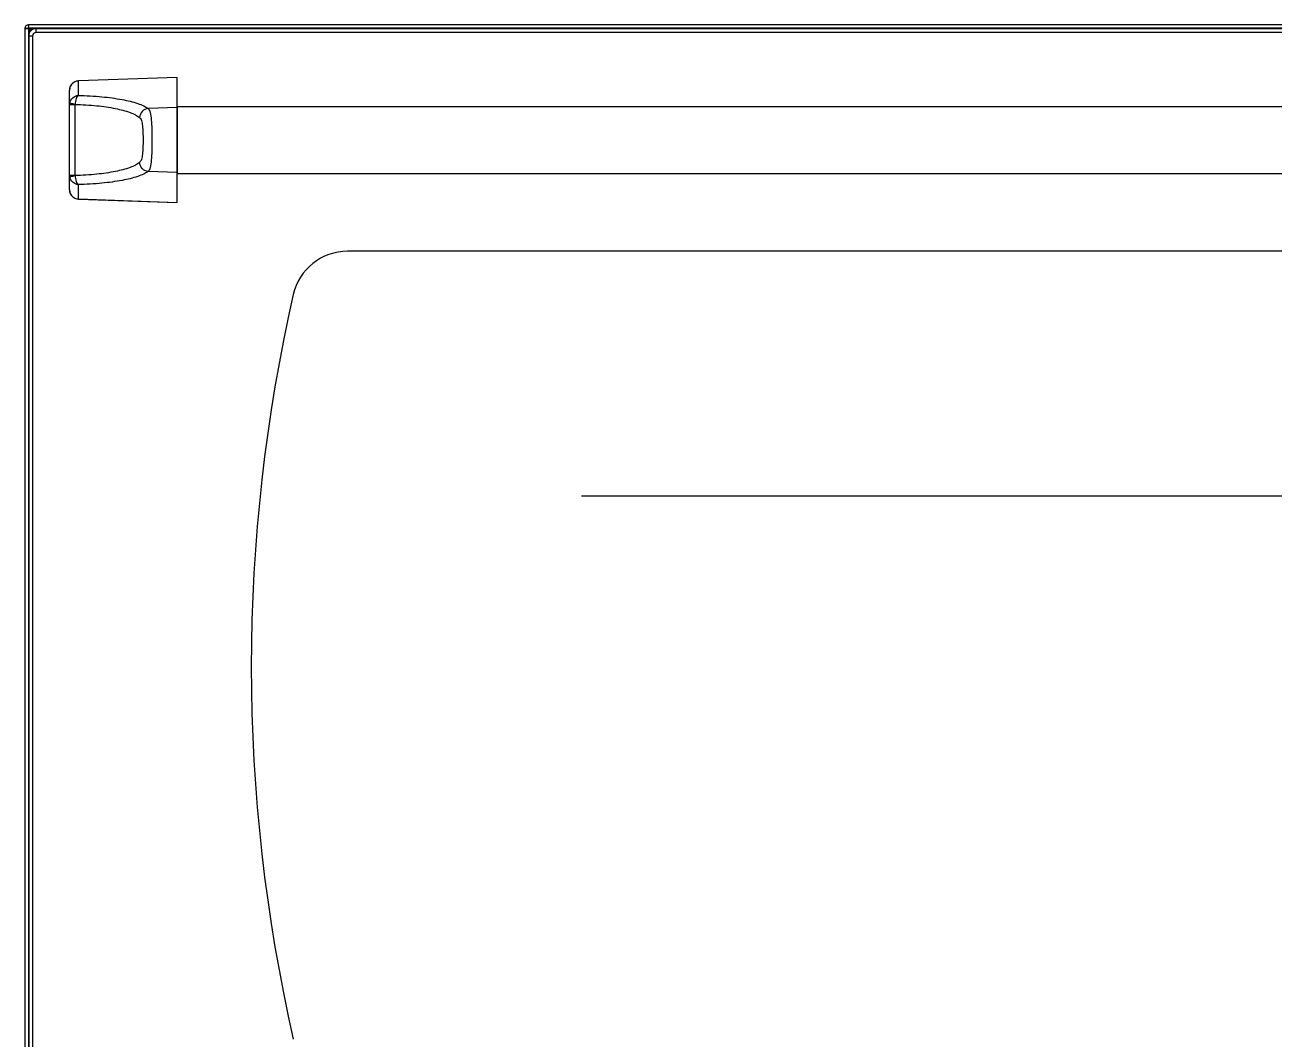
# Model space of a CAD drawing. Header units: millimetres. Extents: x 406 to 4339, y 342 to 2993.
# Drawn here: x 2695 to 3031.7, y 1702.4 to 1975.8 of the extents above; entities that cross this region are included whole.
import ezdxf

# ---------------------------------------------------------------- set-up
doc = ezdxf.new("R2010")
doc.units = ezdxf.units.MM
doc.header["$LTSCALE"] = 256.666667
doc.layers.get('0').update_dxf_attribs({"linetype": 'CONTINUOUS'})
doc.layers.add('ASSI', color=7, linetype='CONTINUOUS')

msp = doc.modelspace()

# ---------------------------------------------------------------- linework, layer by layer
at = {"color": 7, "linetype": 'Continuous'}
for p, q in [((2694.98, 1974.87), (2694.98, 1574.67)), ((2695.17, 1974.87), (2694.98, 1974.87)), ((2695.17, 1974.87), (2695.8, 1974.87)), ((2695.88, 1975.58), (2695.88, 1975.77)), ((3294.08, 1975.77), (2695.88, 1975.77)), ((2695.88, 1975.58), (2695.88, 1974.95)), ((2696.24, 1974.4), (2695.88, 1974.77)), ((2695.98, 1974.87), (2696.34, 1974.5)), ((2696.01, 1973.78), (2696, 1973.05)), ((3291.98, 1974.77), (2697.01, 1974.77)), ((2695.98, 1972.77), (2695.98, 1632.77)), ((2707.5, 1959.7), (2707.2, 1959.19)), ((2707.91, 1960.12), (2707.5, 1959.7)), ((2708.4, 1960.44), (2707.91, 1960.12)), ((2708.94, 1960.63), (2708.4, 1960.44)), ((2709.39, 1960.69), (2708.94, 1960.63)), ((2735.97, 1961.64), (2709.39, 1960.69)), ((2735.98, 1927.89), (2735.98, 1961.64)), ((2707.02, 1958.62), (2706.98, 1958.14)), ((2706.98, 1931.4), (2706.98, 1958.14)), ((2707.2, 1959.19), (2707.02, 1958.62)), ((2706.98, 1931.4), (2707.02, 1930.92)), ((2707.02, 1930.92), (2707.19, 1930.35)), ((2707.19, 1930.35), (2707.49, 1929.84)), ((2707.49, 1929.84), (2707.9, 1929.42)), ((2707.9, 1929.42), (2708.39, 1929.1)), ((2708.39, 1929.1), (2708.93, 1928.91)), ((2708.93, 1928.91), (2709.39, 1928.85)), ((2709.39, 1928.85), (2735.97, 1927.89)), ((3208.02, 1914.77), (2781.93, 1914.77))]:
    msp.add_line(p, q, dxfattribs=at)
at = {"color": 9, "linetype": 'Continuous'}
for p, q in [((2695.88, 1974.77), (2695.88, 1574.67)), ((3293.98, 1974.87), (2695.98, 1974.87)), ((2696.25, 1973.78), (2696.01, 1973.78)), ((2697.51, 1974.77), (2697.51, 1974.71)), ((2697.98, 1973.77), (2697.98, 1974.77)), ((3291.98, 1973.77), (2697.98, 1973.77)), ((2696.98, 1972.77), (2695.98, 1972.77)), ((2696.98, 1972.77), (2696.98, 1632.77)), ((2735.98, 1961.63), (2709.39, 1960.67)), ((2709.39, 1960.67), (2709.39, 1960.69)), ((2709.39, 1956.8), (2709.39, 1960.67)), ((2708.46, 1954.28), (2706.98, 1954.28)), ((2708.46, 1935.26), (2708.46, 1954.28)), ((2735.98, 1953.54), (2728.17, 1953.27)), ((2735.98, 1935.99), (2728.17, 1936.26)), ((2706.98, 1935.26), (2708.46, 1935.26)), ((2709.39, 1928.86), (2709.39, 1932.73)), ((2709.39, 1928.86), (2709.39, 1928.85)), ((2709.39, 1928.86), (2735.98, 1927.91))]:
    msp.add_line(p, q, dxfattribs=at)
at = {"color": 2, "linetype": 'Continuous'}
msp.add_line((2844.98, 1848.81), (3144.98, 1848.81), dxfattribs=at)
at = {"color": 7, "linetype": 'Continuous'}
for centre, radius, start, end in [((2695.88, 1974.87), 0.9, 90, 180), ((2695.88, 1974.87), 0.1, 90, 180), ((2697.98, 1972.77), 2, 90, 180), ((2697.01, 1973.77), 1, 90, 179), ((2781.93, 1899.77), 15, 90, 167.1154), ((3205.98, 1802.77), 450, 167.1154, 192.8846)]:
    msp.add_arc(centre, radius, start, end, dxfattribs=at)
at = {"color": 9, "linetype": 'Continuous'}
for centre, radius, start, end in [((2697.98, 1972.77), 1, 90, 180), ((2709.52, 1958.15), 2.55, 144.0612, 151.0116), ((2709.51, 1958.16), 2.53, 137.5348, 144.0497), ((2709.5, 1958.17), 2.52, 132.2168, 137.533), ((2709.5, 1958.17), 2.51, 125.4765, 132.2121), ((2709.49, 1958.18), 2.49, 120.9006, 125.4705), ((2709.48, 1958.19), 2.49, 109.121, 120.8907), ((2709.48, 1958.2), 2.47, 105.8552, 109.099), ((2709.48, 1958.2), 2.47, 92.0603, 105.8322), ((2709.56, 1958.14), 2.59, 168.6516, 179.9813), ((2709.55, 1958.14), 2.57, 156.2852, 168.6239), ((2709.53, 1958.14), 2.56, 151.009, 156.2615), ((2709.4, 1954.28), 2.43, 168.8872, 179.9894), ((2709.02, 1954.28), 0.559, 170.027, 180.0055), ((2709.4, 1935.26), 2.43, 180.0102, 191.1133), ((2709.02, 1935.26), 0.559, 179.9938, 189.9738)]:
    msp.add_arc(centre, radius, start, end, dxfattribs=at)
at = {"color": 7, "linetype": 'Continuous'}
for points in [[(2695.17, 1974.87), (2695.21, 1974.86), (2695.45, 1974.82), (2695.69, 1974.79), (2695.88, 1974.77)], [(2695.88, 1975.58), (2695.88, 1975.53), (2695.92, 1975.29), (2695.95, 1975.06), (2695.98, 1974.87)]]:
    msp.add_open_spline(points, degree=3, knots=[0, 0, 0, 0, 0.202336, 1, 1, 1, 1], dxfattribs=at)
for points in [[(2695.8, 1974.87), (2695.82, 1974.83), (2695.85, 1974.8), (2695.88, 1974.77)], [(2695.88, 1974.95), (2695.91, 1974.92), (2695.94, 1974.9), (2695.98, 1974.87)]]:
    msp.add_open_spline(points, degree=3, dxfattribs=at)
at = {"color": 9, "linetype": 'Continuous'}
for points, knots in [([(2707.02, 1954.74), (2707.13, 1955.28), (2707.73, 1956.32), (2708.84, 1956.76), (2709.39, 1956.8)], [0, 0, 0, 0, 0.498666, 1, 1, 1, 1]), ([(2709.39, 1956.8), (2709.25, 1956.73), (2709, 1956.45), (2708.62, 1955.65), (2708.49, 1954.9), (2708.47, 1954.37)], [0, 0, 0, 0, 0.172402, 0.405245, 1, 1, 1, 1]), ([(2709.39, 1956.8), (2711.5, 1956.74), (2715.45, 1956.51), (2720.81, 1955.81), (2724.58, 1954.93), (2726.89, 1954.03), (2727.8, 1953.54), (2728.17, 1953.27)], [0, 0, 0, 0, 0.329212, 0.614423, 0.840576, 0.928744, 1, 1, 1, 1]), ([(2708.47, 1954.37), (2708.28, 1954.41), (2707.93, 1954.49), (2707.53, 1954.58), (2707.28, 1954.65), (2707.15, 1954.68), (2707.07, 1954.72), (2707.03, 1954.73), (2707.02, 1954.74)], [0, 0, 0, 0, 0.387199, 0.701675, 0.821593, 0.912425, 0.97211, 1, 1, 1, 1]), ([(2708.47, 1954.37), (2710.43, 1954.32), (2714.09, 1954.1), (2719.07, 1953.39), (2722.56, 1952.51), (2724.7, 1951.6), (2725.53, 1951.1), (2725.87, 1950.84)], [0, 0, 0, 0, 0.328089, 0.61278, 0.839054, 0.927731, 1, 1, 1, 1]), ([(2728.17, 1953.27), (2727.59, 1953.22), (2726.42, 1952.63), (2725.91, 1951.44), (2725.87, 1950.84)], [0, 0, 0, 0, 0.496836, 1, 1, 1, 1]), ([(2728.17, 1953.27), (2728.29, 1953.15), (2728.51, 1952.8), (2728.83, 1951.78), (2729.05, 1950.04), (2729.18, 1947.56), (2729.21, 1944.77), (2729.18, 1941.97), (2729.05, 1939.49), (2728.83, 1937.75), (2728.51, 1936.74), (2728.29, 1936.38), (2728.17, 1936.26)], [0, 0, 0, 0, 0.029781, 0.070192, 0.183595, 0.332272, 0.5, 0.667728, 0.816405, 0.929808, 0.970219, 1, 1, 1, 1]), ([(2725.87, 1950.84), (2725.98, 1950.75), (2726.18, 1950.49), (2726.48, 1949.75), (2726.67, 1948.48), (2726.78, 1946.72), (2726.82, 1944.77), (2726.78, 1942.81), (2726.67, 1941.05), (2726.48, 1939.79), (2726.18, 1939.04), (2725.98, 1938.78), (2725.87, 1938.69)], [0, 0, 0, 0, 0.033317, 0.076322, 0.192328, 0.338696, 0.5, 0.661304, 0.807672, 0.923678, 0.966683, 1, 1, 1, 1]), ([(2725.87, 1938.69), (2725.53, 1938.43), (2724.7, 1937.93), (2722.56, 1937.02), (2719.07, 1936.14), (2714.09, 1935.43), (2710.43, 1935.21), (2708.47, 1935.16)], [0, 0, 0, 0, 0.072269, 0.160946, 0.38722, 0.671911, 1, 1, 1, 1]), ([(2728.17, 1936.26), (2727.8, 1935.99), (2726.89, 1935.5), (2724.58, 1934.6), (2720.81, 1933.73), (2715.45, 1933.02), (2711.5, 1932.79), (2709.39, 1932.73)], [0, 0, 0, 0, 0.071256, 0.159424, 0.385577, 0.670788, 1, 1, 1, 1]), ([(2728.17, 1936.26), (2727.59, 1936.32), (2726.42, 1936.91), (2725.91, 1938.1), (2725.87, 1938.69)], [0, 0, 0, 0, 0.496836, 1, 1, 1, 1]), ([(2707.02, 1934.79), (2707.03, 1934.8), (2707.07, 1934.82), (2707.15, 1934.85), (2707.28, 1934.89), (2707.53, 1934.95), (2707.93, 1935.05), (2708.28, 1935.12), (2708.47, 1935.16)], [0, 0, 0, 0, 0.02789, 0.087575, 0.178407, 0.298325, 0.612801, 1, 1, 1, 1]), ([(2709.39, 1932.73), (2708.84, 1932.77), (2707.73, 1933.22), (2707.13, 1934.25), (2707.02, 1934.79)], [0, 0, 0, 0, 0.501334, 1, 1, 1, 1]), ([(2708.47, 1935.16), (2708.49, 1934.63), (2708.62, 1933.89), (2709, 1933.08), (2709.25, 1932.8), (2709.39, 1932.73)], [0, 0, 0, 0, 0.594753, 0.827595, 1, 1, 1, 1]), ([(2706.98, 1931.4), (2706.98, 1931.08), (2707.1, 1930.43), (2707.62, 1929.6), (2708.42, 1929.02), (2709.07, 1928.87), (2709.39, 1928.86)], [0, 0, 0, 0, 0.250072, 0.500126, 0.750108, 1, 1, 1, 1])]:
    msp.add_open_spline(points, degree=3, knots=knots, dxfattribs=at)
at = {"layer": 'ASSI', "color": 7, "linetype": 'Continuous'}
for p, q in [((2735.98, 1953.77), (3253.98, 1953.77)), ((2735.98, 1953.59), (2735.98, 1935.94)), ((2735.98, 1935.77), (3253.98, 1935.77))]:
    msp.add_line(p, q, dxfattribs=at)

doc.saveas('drawing.dxf')
